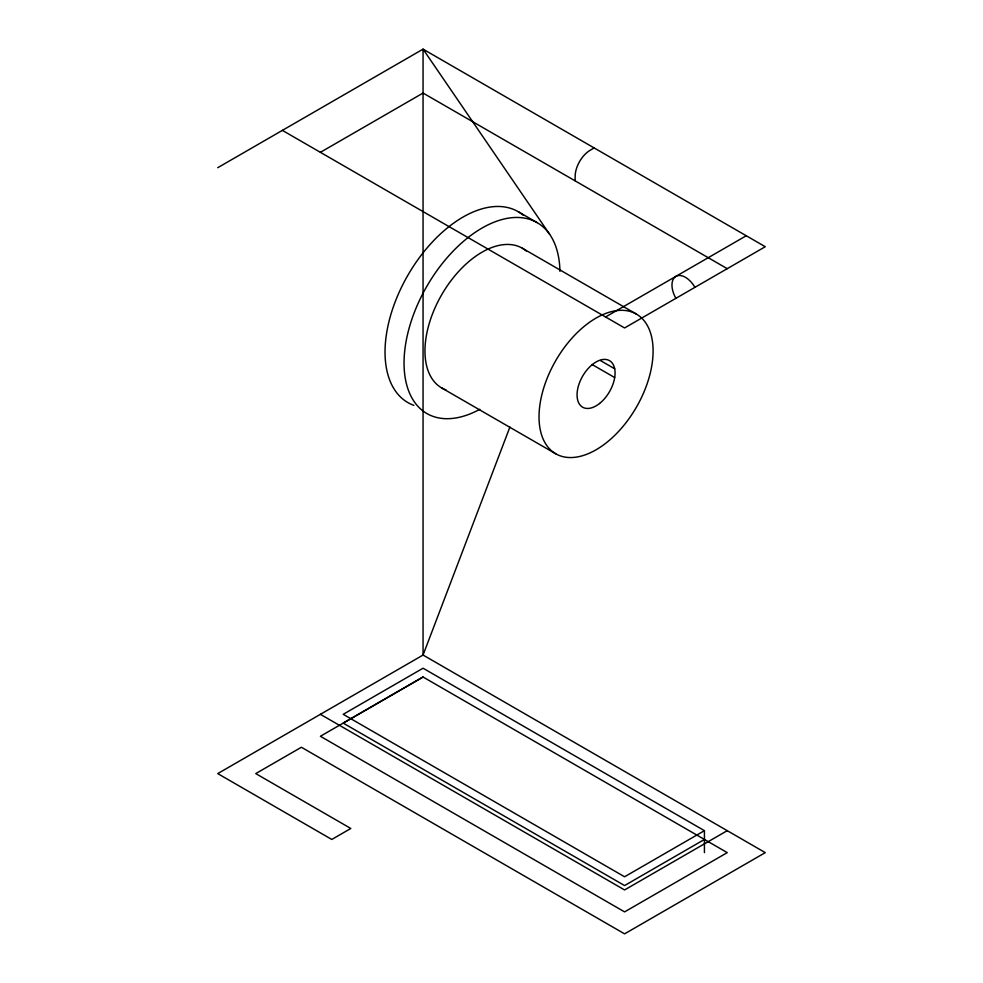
<?xml version="1.0" encoding="UTF-8"?>
<svg xmlns="http://www.w3.org/2000/svg" width="983" height="983" viewBox="0 0 983 983"><rect width="100%" height="100%" fill="white"/><g stroke="black" fill="none" stroke-linecap="round" stroke-linejoin="round"><path stroke-width="1.47" d="M509.919 427.003L423.059 655.047L217.734 773.596L331.799 839.457L350.808 828.472L255.752 773.596L301.388 747.252L624.586 933.85L765.265 852.63L423.059 655.047L423.059 49.15L765.265 246.721L624.586 327.953L282.367 130.37M217.734 167.7L423.059 49.15L549.558 234.175M320.397 152.328L423.059 93.053L727.248 268.678M594.162 147.942L590.365 150.129A21.515 12.423 -60 0 0 575.153 176.473L575.153 180.872M605.565 316.968L746.257 235.748M423.059 677.004L320.397 736.279L624.586 911.892L727.248 852.63L423.059 677.004L343.214 723.107L624.586 885.56L704.43 839.457M704.43 830.672L624.586 876.775L343.214 714.322L423.059 668.219L704.43 830.672L704.43 852.63M727.248 830.672L624.586 889.947L320.397 714.322M518.102 211.628L537.111 222.613M522.329 248.22L636.394 314.081A80.655 46.57 -60 0 1 610.824 439.02A80.655 46.57 -60 0 1 540.969 398.693A80.655 46.57 -60 0 1 636.394 314.081M600.429 360.552L614.694 368.785M592.11 364.533L614.694 377.558M441.662 387.929L555.739 453.79M675.911 298.316A19.009 10.973 60 0 1 675.911 276.358A19.009 10.973 60 0 1 694.92 287.331M479.765 409.333A110.231 63.649 -60 0 1 404.05 361.941A110.231 63.649 -60 0 1 481.719 228.228A110.231 63.649 -60 0 1 559.929 271.32M413.855 405.34A110.231 63.649 -60 0 1 407.859 275.277A110.231 63.649 -60 0 1 523.497 215.424M446.049 389.956A80.655 46.57 -60 0 1 441.662 294.789A80.655 46.57 -60 0 1 526.274 250.997M599.556 403.485A26.885 15.519 -60 0 0 610.504 361.314A26.885 15.519 -60 0 0 578.139 386.983A26.885 15.519 -60 0 0 599.556 403.485"/></g></svg>
